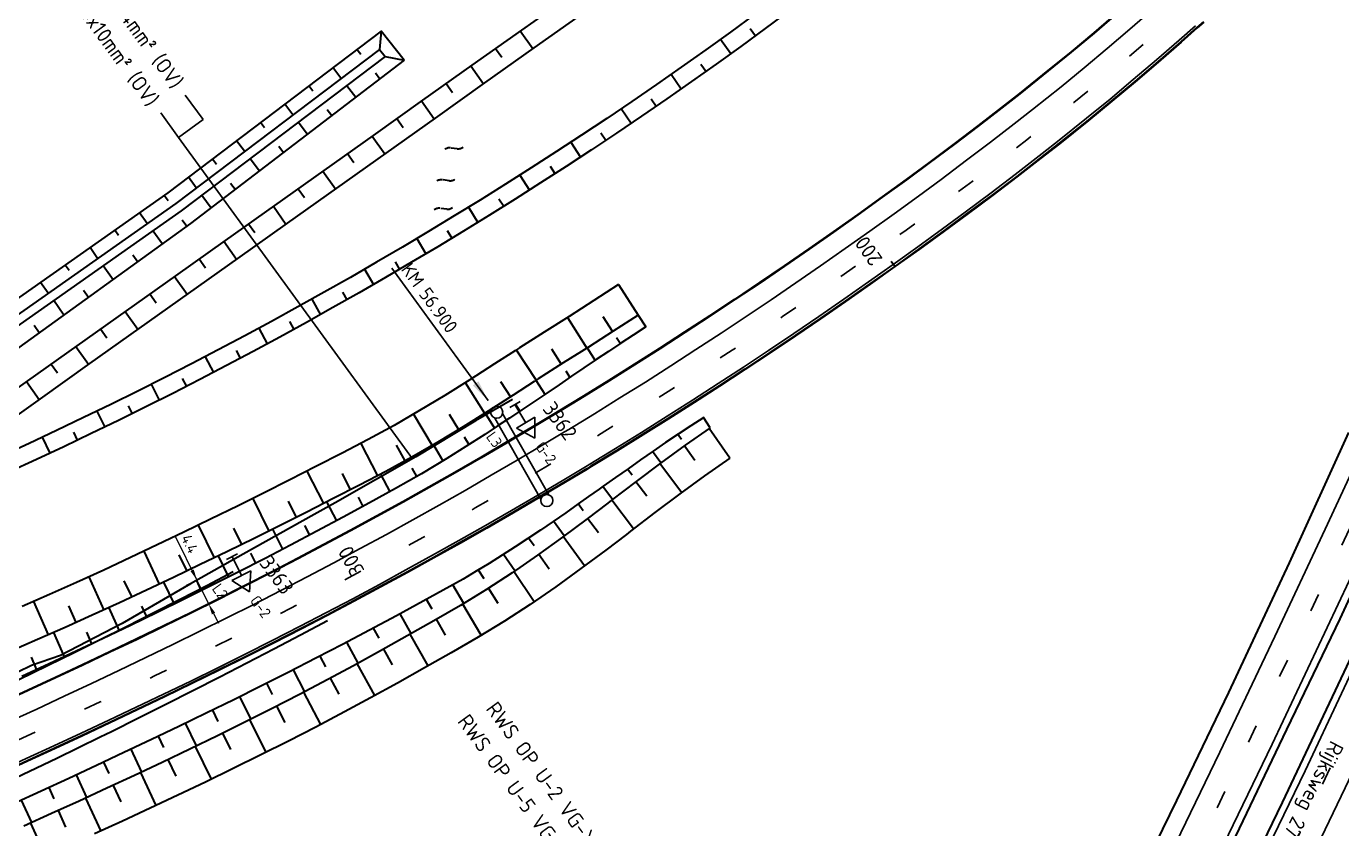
# Model space of a CAD drawing. Header units: metres. Extents: x 134219 to 139080, y 438661 to 444352.
# Drawn here: x 135449.6 to 135666.8, y 443501 to 443633.5 of the extents above; entities that cross this region are included whole.
import ezdxf
from ezdxf.enums import TextEntityAlignment as Align

# ---------------------------------------------------------------- set-up
doc = ezdxf.new("R2010")
doc.units = ezdxf.units.M
doc.linetypes.add('13strp', pattern=[4, 1, -3])
doc.linetypes.add('39strp', pattern=[12, 3, -9])
doc.layers.get('DEFPOINTS').update_dxf_attribs({"color": 193})
for name, color, linetype, lineweight in [('N-WE-AM-AANPIJLING-G', 7, 'Continuous', 18), ('N-WE-KL-ET_LS_OV_ARMATUUR-S', 7, 'Continuous', 25), ('N-WE-KL-ET_LS_OV_ARMATUUR-T18', 1, 'Continuous', 25), ('N-WE-KL-ET_LS_OV_KABEL-G', 10, 'KL-LS-OV-N', 35), ('N-WE-KL-ET_LS_OV_KABEL-M', 7, 'Continuous', 18), ('N-WE-KL-ET_LS_OV_KABEL-T25', 7, 'Continuous', 25), ('N-WE-VW-BEWEGWIJZERING_DRAAGCONSTRUCTIE_PORTAAL-S', 7, 'Continuous', 25), ('N-WE-VW-BEWEGWIJZERING_DRAAGCONSTRUCTIE_PORTAAL_POER-S', 7, 'Continuous', 25), ('Utd-geleiderail-nw', 8, 'glm a2ee v014$0$f2m40080', 35), ('Utd-ondergr-bs', 8, 'Continuous', 35), ('Utd-ondergr-nw', 8, '13strp', 35)]:
    doc.layers.add(name, color=color, linetype=linetype, lineweight=lineweight)
for name, color, linetype in [('N-WE-KL-ET_LS_OV_ARMATUUR-T25', 2, 'Continuous'), ('Utd-weg-bs', 8, 'Continuous'), ('Utd-weg-nw', 8, 'Continuous')]:
    doc.layers.add(name, color=color, linetype=linetype)
doc.styles.add('alm a2ee v011$0$Iso-rtw', font='NLCS-ISO.ttf')
doc.styles.add('dtm a2ee v011$0$rtw_iso', font='NLCS-ISO.ttf')
doc.styles.add('ISO18', font='NLCS-ISO.ttf')
doc.styles.add('ISO25', font='NLCS-ISO.ttf')
doc.styles.add('NLCS_18', font='NLCS-ISO.ttf', dxfattribs={"height": 1.8})
doc.styles.add('NLCS_25', font='NLCS-ISO.ttf', dxfattribs={"height": 2.5})
doc.linetypes.add('glm a2ee v014$0$f2m40080', pattern='A,2,-1,[160,RTW.shx,S=0.5,R=0,X=0,Y=0],-1', length=4)
doc.linetypes.add('KL-LS-OV-N', pattern='A,4,-1,[103,NLCS.SHX,S=0.75,R=0,X=0,Y=0],-1,4,-1.5,["0V",Standard,S=1,R=0,X=0,Y=-0.5],-3', length=14.5)
doc.dimstyles.new('NLCS_t18_pijl_Dimension_l3_h1', dxfattribs={"dimtxt": 1.8, "dimasz": 1.8, "dimexe": 2, "dimexo": 2, "dimgap": 0.7, "dimtad": 1, "dimdec": 1, "dimzin": 0, "dimdsep": 46, "dimtxsty": 'NLCS_18', "dimcen": 2.5, "dimdle": 2, "dimclrd": 256, "dimclre": 256, "dimclrt": 256, "dimadec": 1, "dimazin": 0, "dimtfac": 1, "dimtdec": 1, "dimtofl": 0, "dimtmove": 1, "dimatfit": 0, "dimfxl": 0, "dimtolj": 1, "dimtzin": 0, "dimlwd": 18, "dimlwe": 18, "dimarcsym": 0})
doc.dimstyles.new('UTD', dxfattribs={"dimtxt": 1.8, "dimasz": 1.8, "dimexe": 0, "dimexo": 0, "dimgap": 0.5, "dimtad": 1, "dimdec": 1, "dimzin": 1, "dimdsep": 46, "dimtxsty": 'ISO18', "dimcen": 2.5, "dimclrd": 256, "dimclre": 256, "dimclrt": 1, "dimadec": 0, "dimazin": 0, "dimtfac": 1, "dimtdec": 1, "dimtmove": 0, "dimatfit": 3, "dimfxl": 0, "dimlwd": -1, "dimlwe": -1, "dimarcsym": 0})

# ---------------------------------------------------------------- blocks, each defined once
blk = doc.blocks.new('SKL-ET_OV_ARMATUUR_HD_NATRIUM_1x250W-SO (3)')
for p, q in [((6.49, 0), (3.49, 1.76)), ((3.49, -1.76), (6.49, 0))]:
    blk.add_line(p, q)
for points in [[(0, 1), (0, -1)], [(3.49, 0), (0, 0)], [(3.49, 1.76), (3.49, -1.76)]]:
    blk.add_lwpolyline(points)
at = {"layer": 'N-WE-KL-ET_LS_OV_ARMATUUR-T18', "style": 'ISO18', "flags": 1}
for tag, p in [('TYPE_ARMATUUR', (3.07, -6.82)), ('VERMOGEN_LAMP', (3.07, -10.61)), ('SPIEGELSTAND', (3.07, -14.39)), ('HOOGTE_LICHTMAST', (3.07, -18.17)), ('UITLEGGERHOEK', (3.07, -21.96)), ('TYPE_LICHTMAST', (3.07, -25.74)), ('BOTSVRIENDELIJK', (3.07, -29.53)), ('POSITIE_LICHTMAST', (3.07, -33.31)), ('KABELAANSLUITNG', (3.07, -37.1)), ('VOEDINGSPUNT', (3.07, -44.67))]:
    blk.add_attdef(tag, p, '', height=1.8, dxfattribs=at)
at = {"layer": 'N-WE-KL-ET_LS_OV_ARMATUUR-T18', "style": 'ISO18'}
for tag, p in [('FASE-AANSLUITING_1', (3.07, -40.88)), ('GROEPSNUMMER', (3.07, -48.45))]:
    blk.add_attdef(tag, p, '', height=1.8, dxfattribs=at)
at = {"layer": 'N-WE-KL-ET_LS_OV_ARMATUUR-T25', "style": 'ISO25'}
for tag, p in [('MASTNUMMER', (3.07, 7.39)), ('TYPE_SYMBOOL', (3.07, 3.61))]:
    blk.add_attdef(tag, p, '', height=2.5, dxfattribs=at)
blk = doc.blocks.new('SVW-BEWEGWIJZERING_DRAAGCONSTRUCTIE_PORTAAL_SIGNALERING (A27 56.90 VWu)')
for points in [[(-0.33, -0.95), (7.3, -14.37)], [(0.98, -0.2), (8.6, -13.63)]]:
    blk.add_lwpolyline(points)
blk = doc.blocks.new('SVW-BEWEGWIJZERING_DRAAGCONSTRUCTIE_PORTAAL_POER-SO')
blk.add_circle((0, 0), 1)
at = {"layer": 'N-WE-KL-ET_LS_OV_ARMATUUR-T18', "style": 'ISO18', "flags": 1}
for tag, p in [('OMSCHRIJVING_LEGENDA', (0, 28.56)), ('CONSTRUCTIENUMMER', (0, 24.77)), ('LOCATIE', (0, 20.99)), ('TYPE_POER', (0, 17.21)), ('POSITIE_POER', (0, 13.42)), ('OVERIGE_OPMERKING(EN)_1', (0, 9.64)), ('OVERIGE_OPMERKING(EN)_2', (0, 5.85))]:
    blk.add_attdef(tag, p, '', height=1.8, dxfattribs=at)
blk = doc.blocks.new('SVW-BEWEGWIJZERING_DRAAGCONSTRUCTIE_PORTAAL-SO')
blk.add_circle((0, 0), 1)
at = {"layer": 'N-WE-KL-ET_LS_OV_ARMATUUR-T18', "style": 'ISO18', "flags": 1}
for tag, p in [('OMSCHRIJVING_LEGENDA', (9, -7.43)), ('CONSTRUCTIENUMMER', (9, -11.22)), ('LOCATIE', (9, -15)), ('LENGTE_PORTAAL', (9, -18.78)), ('TYPE_PORTAAL', (9, -22.57)), ('BPS-CODERING', (9, -26.35)), ('OVERIGE_OPMERKING(EN)_1', (9, -30.14)), ('OVERIGE_OPMERKING(EN)_2', (9, -33.92))]:
    blk.add_attdef(tag, p, '', height=1.8, dxfattribs=at)
blk = doc.blocks.new('*D477')
at = {"layer": 'DEFPOINTS', "color": 0, "transparency": 16777216}
for p in [(135477.8, 443542.05), (135477.8, 443542.05), (135479.73, 443538.15)]:
    blk.add_point(p, dxfattribs=at)
at = {"layer": 'N-WE-KL-ET_LS_OV_KABEL-M', "linetype": 'Continuous', "lineweight": 18, "transparency": 16777216}
for p, q in [((135474.19, 443549.32), (135477.8, 443542.05)), ((135477, 443543.66), (135476.2, 443545.27)), ((135479.73, 443538.15), (135477.8, 443542.05)), ((135480.53, 443536.54), (135481.33, 443534.93))]:
    blk.add_line(p, q, dxfattribs=at)
at = {"layer": 'N-WE-KL-ET_LS_OV_KABEL-M', "lineweight": 18, "transparency": 16777216}
for p, q in [((135477.8, 443542.05), (135476.01, 443541.16)), ((135479.73, 443538.15), (135477.94, 443537.26))]:
    blk.add_line(p, q, dxfattribs=at)
at = {"layer": 'N-WE-KL-ET_LS_OV_KABEL-M', "transparency": 16777216}
for points in [[(135477.27, 443543.8), (135476.73, 443543.53), (135477.8, 443542.05)], [(135480.8, 443536.67), (135480.26, 443536.4), (135479.73, 443538.15)]]:
    blk.add_solid(points, dxfattribs=at)
at = {"layer": 'N-WE-KL-ET_LS_OV_KABEL-M', "transparency": 16777216, "insert": (135476.61, 443548.04), "char_height": 1.8, "attachment_point": 5, "rotation": 296.3936, "style": 'NLCS_18'}
blk.add_mtext('\\A1;4.4', dxfattribs=at)
blk = doc.blocks.new('SAL-AM_KILOMETRERING-SO')
blk.add_lwpolyline([(-37, 0), (-28, 0), (-10, 0)])
at = {"style": 'ISO25'}
blk.add_text('KM', height=2.25, dxfattribs=at).set_placement((-36, 1))
blk.add_attdef('KM', (-31, 1), '', height=2.25, dxfattribs=at)
blk = doc.blocks.new('Dwm A2 aanvulling$0$A$C32883349')
at = {"layer": 'Utd-ondergr-nw'}
blk.add_line((-1.82, 0.37), (-2.44, 1.31), dxfattribs=at)
for centre, start, end in [((-3.53, 0.59), 33.3445, 123.3445), ((-0.72, 1.1), 213.3445, 303.3445)]:
    blk.add_arc(centre, 1.31, start, end, dxfattribs=at)

msp = doc.modelspace()

# ---------------------------------------------------------------- linework, layer by layer
at = {"layer": 'N-WE-KL-ET_LS_OV_KABEL-G', "elevation": 7.18, "flags": 128}
msp.add_lwpolyline([(135529.9, 443571.87), (135523.79, 443568.37), (135513.95, 443562.4), (135500.62, 443554.83), (135497.13, 443552.89), (135485.44, 443546.35), (135476.71, 443541.44), (135465.44, 443534.88), (135455.27, 443529.64), (135450.45, 443527.98), (135439.15, 443522.46), (135433.34, 443519.58), (135415.87, 443511.31), (135400.8, 443504.55), (135389.18, 443499.08), (135377.1, 443493.4), (135361.32, 443485.24), (135349.16, 443477.67), (135342.13, 443472.76), (135333.62, 443466.6), (135324.79, 443459.26), (135322.37, 443457.35), (135310.06, 443446.13), (135304.58, 443440.29), (135302.49, 443438.14), (135300.61, 443436.91), (135300.63, 443436.92), (135300.61, 443436.75), (135297.97, 443433.34), (135287.54, 443419.26), (135283.53, 443413.49), (135275.25, 443401.16), (135268.55, 443390.03), (135261.77, 443377.03), (135253.95, 443359.54), (135249.28, 443346.73), (135245.33, 443333.99), (135239.58, 443308.5), (135238.41, 443302.21), (135237.08, 443299.82), (135235.32, 443288.35), (135234.74, 443284.03), (135234.36, 443271.55), (135234.55, 443258.58), (135234.55, 443258.61), (135234.17, 443256.93), (135234.54, 443246.91), (135234.53, 443246.87)], dxfattribs=at)
at = {"layer": 'N-WE-KL-ET_LS_OV_KABEL-T25'}
for p, q in [((135478.81, 443618.07), (135475.86, 443622.11)), ((135474.76, 443615.12), (135471.82, 443619.16)), ((135478.81, 443618.07), (135474.76, 443615.12)), ((135474.76, 443615.12), (135513.39, 443562.08))]:
    msp.add_line(p, q, dxfattribs=at)
at = {"layer": 'Utd-geleiderail-nw', "linetype": 'Continuous', "flags": 128}
for points in [[(135483.78, 443543.41), (135479.4, 443541.13), (135475, 443538.86), (135470.58, 443536.61), (135466.16, 443534.37), (135461.73, 443532.15), (135457.28, 443529.95), (135455.47, 443529.06), (135448.37, 443525.6)], [(135499.33, 443535.35), (135494.91, 443533), (135490.47, 443530.66), (135486.03, 443528.35), (135481.57, 443526.05), (135477.11, 443523.77), (135472.63, 443521.51), (135468.15, 443519.26), (135463.66, 443517.04), (135461.8, 443516.12), (135454.65, 443512.64), (135450.13, 443510.47), (135445.61, 443508.31)]]:
    msp.add_lwpolyline(points, dxfattribs=at)
at = {"layer": 'Utd-ondergr-bs', "flags": 128}
for points in [[(135735.32, 443690.85), (135727.6, 443672), (135718.67, 443651.26), (135709.46, 443629.59), (135701.37, 443611.44), (135693.52, 443594.26), (135683.1, 443571.41), (135674.07, 443552.09), (135666.5, 443535.69), (135657.7, 443517.41), (135646.87, 443494.76), (135639.45, 443479.5), (135628.31, 443456.98), (135619.06, 443438.47), (135609.93, 443420.56), (135600.81, 443402.55), (135589.34, 443380.45), (135579.63, 443362.07), (135570.73, 443345.41), (135561.18, 443327.72), (135552.45, 443311.91), (135541.89, 443292.75), (135531.5, 443274.47), (135526.6, 443265.52)], [(135739.29, 443688.61), (135731.91, 443671.05), (135720.9, 443645.39), (135710.52, 443621.41), (135703.33, 443605.24), (135695.86, 443588.47), (135685.52, 443566.08), (135675.52, 443544.61), (135667.16, 443526.88), (135656.99, 443505.36), (135646.41, 443483.52), (135635.36, 443461.12), (135623.61, 443437.5), (135611.52, 443413.84), (135599.98, 443391.76), (135589.47, 443371.33), (135578.23, 443349.99), (135568.18, 443331.4), (135558.31, 443313.07), (135549.75, 443297.66), (135540.56, 443281.03), (135534.36, 443269.87)], [(135667.9, 443566.42), (135658.15, 443544.89), (135648.1, 443523.52), (135639.54, 443505.67), (135628.09, 443482.23), (135616.84, 443459.26), (135603.05, 443431.93), (135591.03, 443408.33), (135579.65, 443386.4), (135563.54, 443355.85), (135552.53, 443335.44), (135540.01, 443312.84), (135530.29, 443295.18), (135517.41, 443272.15), (135507.59, 443254.88)]]:
    msp.add_lwpolyline(points, dxfattribs=at)
at = {"layer": 'Utd-ondergr-bs'}
for points in [[(135735.32, 443690.85, 0), (135727.6, 443672, 0), (135718.67, 443651.26, 0), (135709.46, 443629.59, 0), (135701.37, 443611.44, 0), (135693.52, 443594.26, 0), (135683.1, 443571.41, 0), (135674.07, 443552.09, 0), (135666.5, 443535.69, 0), (135657.7, 443517.41, 0), (135646.87, 443494.76, 0), (135639.45, 443479.5, 0), (135628.31, 443456.98, 0), (135619.06, 443438.47, 0), (135609.93, 443420.56, 0), (135600.81, 443402.55, 0), (135589.34, 443380.45, 0), (135579.63, 443362.07, 0), (135570.73, 443345.41, 0), (135561.18, 443327.72, 0), (135552.45, 443311.91, 0), (135541.89, 443292.75, 0), (135531.5, 443274.47, 0), (135526.6, 443265.52, 0)], [(135739.29, 443688.61, 0), (135731.91, 443671.05, 0), (135720.9, 443645.39, 0), (135710.52, 443621.41, 0), (135703.33, 443605.24, 0), (135695.86, 443588.47, 0), (135685.52, 443566.08, 0), (135675.52, 443544.61, 0), (135667.16, 443526.88, 0), (135656.99, 443505.36, 0), (135646.41, 443483.52, 0), (135635.36, 443461.12, 0), (135623.61, 443437.5, 0), (135611.52, 443413.84, 0), (135599.98, 443391.76, 0), (135589.47, 443371.33, 0), (135578.23, 443349.99, 0), (135568.18, 443331.4, 0), (135558.31, 443313.07, 0), (135549.75, 443297.66, 0), (135540.56, 443281.03, 0), (135534.36, 443269.87, 0)], [(135667.9, 443566.42, 0), (135658.15, 443544.89, 0), (135648.1, 443523.52, 0), (135639.54, 443505.67, 0), (135628.09, 443482.23, 0), (135616.84, 443459.26, 0), (135603.05, 443431.93, 0), (135591.03, 443408.33, 0), (135579.65, 443386.4, 0), (135563.54, 443355.85, 0), (135552.53, 443335.44, 0), (135540.01, 443312.84, 0), (135530.29, 443295.18, 0), (135517.41, 443272.15, 0), (135507.59, 443254.88, 0)]]:
    msp.add_polyline3d(points, dxfattribs=at)
at = {"layer": 'Utd-ondergr-nw', "color": 7, "linetype": 'Continuous'}
msp.add_line((135593, 443593.84), (135592.42, 443594.66), dxfattribs=at)
at = {"layer": 'Utd-ondergr-nw', "linetype": 'Continuous', "flags": 128}
for points in [[(135400.58, 443540.73), (135408.88, 443546.31), (135417.14, 443551.94), (135425.37, 443557.62), (135433.56, 443563.36), (135437.3, 443566.01), (135441.72, 443569.15), (135449.87, 443574.93), (135458.03, 443580.72), (135466.18, 443586.51), (135474.33, 443592.3), (135482.49, 443598.09), (135490.64, 443603.88), (135498.8, 443609.66), (135506.95, 443615.45), (135515.11, 443621.24), (135523.26, 443627.03), (135531.42, 443632.82), (135539.57, 443638.61)], [(135427.22, 443554.52), (135427.43, 443554.67), (135435.64, 443560.42), (135439.38, 443563.07), (135443.8, 443566.21), (135451.96, 443572), (135460.11, 443577.79), (135468.26, 443583.58), (135476.42, 443589.36), (135484.57, 443595.15), (135492.73, 443600.94), (135500.88, 443606.73), (135509.04, 443612.52), (135517.19, 443618.31), (135525.34, 443624.1), (135533.5, 443629.88), (135541.65, 443635.67)], [(135629.59, 443635.56), (135625.87, 443632.39), (135622.11, 443629.24), (135618.31, 443626.14), (135613.63, 443622.39), (135610.64, 443620.04), (135606.75, 443617.04), (135602.83, 443614.07), (135598.62, 443610.93), (135594.9, 443608.19), (135590.91, 443605.29), (135586.89, 443602.41), (135582.86, 443599.55), (135578.82, 443596.73), (135574.75, 443593.92), (135570.67, 443591.15), (135566.57, 443588.39), (135562.46, 443585.67), (135558.32, 443582.97), (135554.17, 443580.29), (135550, 443577.65), (135545.82, 443575.02), (135541.62, 443572.43), (135537.41, 443569.86), (135536.73, 443569.45), (135533.17, 443567.31), (135528.93, 443564.8), (135524.66, 443562.31), (135520.38, 443559.84), (135516.09, 443557.4), (135511.78, 443554.99), (135507.46, 443552.61), (135503.12, 443550.26), (135498.76, 443547.93), (135494.4, 443545.63), (135490.2, 443543.45), (135485.62, 443541.1), (135481.2, 443538.88), (135476.77, 443536.68), (135472.33, 443534.5), (135467.87, 443532.34), (135463.4, 443530.2), (135458.92, 443528.08), (135454.42, 443525.98), (135449.92, 443523.89), (135445.41, 443521.81)], [(135629.64, 443635.51), (135625.91, 443632.33), (135622.15, 443629.19), (135618.36, 443626.08), (135613.67, 443622.33), (135610.68, 443619.99), (135606.79, 443616.99), (135602.87, 443614.01), (135598.66, 443610.87), (135594.94, 443608.13), (135590.95, 443605.23), (135586.93, 443602.35), (135582.91, 443599.5), (135578.86, 443596.67), (135574.79, 443593.87), (135570.71, 443591.09), (135566.61, 443588.34), (135562.49, 443585.61), (135558.36, 443582.91), (135554.21, 443580.23), (135550.04, 443577.59), (135545.86, 443574.96), (135541.66, 443572.37), (135537.44, 443569.8), (135536.76, 443569.39), (135533.21, 443567.25), (135528.96, 443564.74), (135524.7, 443562.24), (135520.42, 443559.78), (135516.12, 443557.34), (135511.82, 443554.93), (135507.49, 443552.55), (135503.15, 443550.19), (135498.8, 443547.87), (135494.43, 443545.56), (135490.23, 443543.38), (135485.65, 443541.04), (135481.23, 443538.82), (135476.8, 443536.62), (135472.36, 443534.44), (135467.9, 443532.28), (135463.43, 443530.14), (135458.95, 443528.02), (135454.45, 443525.91), (135449.95, 443523.82), (135445.44, 443521.75)], [(135569.9, 443635.43), (135565.87, 443632.5), (135561.83, 443629.59), (135557.77, 443626.71), (135553.68, 443623.87), (135549.58, 443621.05), (135545.45, 443618.26), (135541.31, 443615.5), (135537.14, 443612.77), (135532.96, 443610.07), (135528.76, 443607.4), (135524.53, 443604.76), (135520.29, 443602.15), (135516.03, 443599.57), (135511.76, 443597.03), (135507.46, 443594.51), (135503.15, 443592.02), (135498.82, 443589.56), (135494.47, 443587.14), (135490.1, 443584.74), (135485.72, 443582.38), (135481.32, 443580.05), (135476.9, 443577.75), (135472.47, 443575.48), (135468.02, 443573.24), (135463.56, 443571.04), (135459.08, 443568.87), (135454.58, 443566.73), (135450.07, 443564.62), (135445.55, 443562.54)], [(135575.65, 443636.05), (135571.63, 443633.07), (135567.59, 443630.13), (135563.53, 443627.21), (135559.45, 443624.32), (135555.35, 443621.46), (135551.22, 443618.63), (135547.08, 443615.83), (135542.92, 443613.06), (135538.74, 443610.32), (135534.54, 443607.61), (135530.32, 443604.93), (135526.08, 443602.28), (135521.82, 443599.66), (135517.54, 443597.07), (135513.24, 443594.51), (135508.93, 443591.98), (135504.6, 443589.48), (135500.25, 443587.02), (135495.88, 443584.58), (135491.5, 443582.17), (135487.1, 443579.8), (135482.68, 443577.46), (135478.25, 443575.15), (135473.8, 443572.87), (135469.33, 443570.63), (135464.85, 443568.41), (135460.35, 443566.23), (135455.83, 443564.08), (135451.3, 443561.96), (135446.76, 443559.88)], [(135643.98, 443634.2), (135642.91, 443633.25), (135640.24, 443630.88), (135636.46, 443627.59), (135632.65, 443624.35), (135628.81, 443621.14), (135624.94, 443617.97), (135620.15, 443614.14), (135617.1, 443611.74), (135613.14, 443608.69), (135609.15, 443605.66), (135604.88, 443602.48), (135601.11, 443599.7), (135597.07, 443596.76), (135593, 443593.84), (135588.92, 443590.95), (135584.82, 443588.08), (135580.7, 443585.24), (135576.56, 443582.43), (135572.41, 443579.64), (135568.24, 443576.88), (135564.05, 443574.14), (135559.84, 443571.43), (135555.62, 443568.75), (135551.38, 443566.09), (135547.13, 443563.46), (135542.85, 443560.86), (135542.17, 443560.44), (135538.57, 443558.28), (135534.26, 443555.73), (135529.94, 443553.21), (135525.61, 443550.71), (135521.25, 443548.24), (135516.89, 443545.8), (135512.51, 443543.38), (135508.11, 443541), (135503.7, 443538.64), (135499.27, 443536.3), (135495.02, 443534.1), (135490.38, 443531.72), (135485.91, 443529.47), (135481.43, 443527.25), (135476.94, 443525.04), (135472.43, 443522.86), (135467.92, 443520.7), (135463.4, 443518.57), (135458.87, 443516.44), (135454.33, 443514.34), (135449.79, 443512.25), (135445.24, 443510.17)], [(135644.02, 443634.15), (135642.96, 443633.19), (135640.28, 443630.83), (135636.51, 443627.54), (135632.7, 443624.29), (135628.86, 443621.08), (135624.98, 443617.91), (135620.2, 443614.08), (135617.14, 443611.69), (135613.18, 443608.63), (135609.19, 443605.61), (135604.92, 443602.42), (135601.15, 443599.64), (135597.11, 443596.7), (135593.04, 443593.79), (135588.96, 443590.89), (135584.86, 443588.03), (135580.74, 443585.19), (135576.6, 443582.37), (135572.45, 443579.58), (135568.27, 443576.82), (135564.09, 443574.08), (135559.88, 443571.37), (135555.66, 443568.69), (135551.42, 443566.03), (135547.16, 443563.4), (135542.89, 443560.8), (135542.2, 443560.38), (135538.6, 443558.22), (135534.3, 443555.67), (135529.98, 443553.14), (135525.64, 443550.65), (135521.29, 443548.18), (135516.92, 443545.74), (135512.54, 443543.32), (135508.14, 443540.93), (135503.73, 443538.57), (135499.3, 443536.24), (135495.05, 443534.03), (135490.41, 443531.66), (135485.94, 443529.41), (135481.46, 443527.18), (135476.97, 443524.98), (135472.46, 443522.8), (135467.95, 443520.64), (135463.43, 443518.5), (135458.9, 443516.38), (135454.36, 443514.27), (135449.82, 443512.18), (135445.27, 443510.11)], [(135508.19, 443632.66), (135473.01, 443605.97), (135442.52, 443584.56), (135409.34, 443561.57), (135373.59, 443538.25), (135337.97, 443515.02), (135304.52, 443492.71), (135275.17, 443473.43)], [(135533.26, 443629.72), (135531.18, 443632.65)], [(135564.23, 443631.32), (135565.94, 443628.94)], [(135569.14, 443633.07), (135570.01, 443631.89)], [(135507.91, 443629.62), (135474.29, 443604.22), (135443.77, 443582.77), (135410.55, 443559.76), (135374.78, 443536.43), (135339.16, 443513.21), (135305.72, 443490.9), (135278.12, 443472.74)], [(135504.88, 443628.79), (135504.21, 443629.64)], [(135528.15, 443628.29), (135527.1, 443629.76)], [(135512, 443627.84), (135476.71, 443600.89), (135446.39, 443579.02), (135413.35, 443555.61), (135377.5, 443532.26), (135341.81, 443509.2), (135308.39, 443486.86), (135278.76, 443467.88)], [(135508.87, 443628.46), (135475.17, 443603), (135444.62, 443581.54), (135411.39, 443558.52), (135375.6, 443535.18), (135339.99, 443511.96), (135306.55, 443489.65), (135278.94, 443471.49)], [(135525.11, 443623.93), (135523.03, 443626.86)], [(135561.01, 443627.22), (135561.86, 443626.02)], [(135501.57, 443624.91), (135500.23, 443626.63)], [(135507.25, 443625.78), (135508.01, 443624.8)], [(135556.08, 443625.53), (135557.75, 443623.14)], [(135496.92, 443622.75), (135496.26, 443623.61)], [(135502.5, 443623.73), (135504.03, 443621.75)], [(135519.99, 443622.5), (135518.95, 443623.97)], [(135493.6, 443618.87), (135492.28, 443620.6)], [(135516.96, 443618.14), (135514.87, 443621.08)], [(135552.79, 443621.48), (135553.62, 443620.28)], [(135499.28, 443619.71), (135500.05, 443618.71)], [(135511.84, 443616.71), (135510.79, 443618.18)], [(135547.83, 443619.87), (135549.47, 443617.45)], [(135488.96, 443616.71), (135488.31, 443617.58)], [(135494.53, 443617.69), (135496.07, 443615.67)], [(135544.49, 443615.87), (135545.31, 443614.65)], [(135485.64, 443612.82), (135484.34, 443614.56)], [(135491.32, 443613.65), (135492.09, 443612.63)], [(135508.8, 443612.35), (135506.72, 443615.29)], [(135539.51, 443614.32), (135541.12, 443611.88)], [(135481.01, 443610.67), (135480.36, 443611.55)], [(135486.57, 443611.65), (135488.11, 443609.59)], [(135503.68, 443610.93), (135502.64, 443612.39)], [(135500.65, 443606.56), (135498.56, 443609.5)], [(135536.12, 443610.37), (135536.91, 443609.14)], [(135477.67, 443606.78), (135476.38, 443608.53)], [(135483.35, 443607.59), (135484.12, 443606.55)], [(135531.11, 443608.9), (135532.68, 443606.43)], [(135473.03, 443604.66), (135472.39, 443605.54)], [(135478.6, 443605.6), (135480.14, 443603.5)], [(135495.53, 443605.14), (135494.49, 443606.6)], [(135527.66, 443604.99), (135528.44, 443603.75)], [(135492.49, 443600.77), (135490.41, 443603.71)], [(135522.64, 443603.59), (135524.17, 443601.1)], [(135469.58, 443600.9), (135468.31, 443602.67)], [(135475.37, 443601.54), (135476.15, 443600.48)], [(135487.37, 443599.35), (135486.33, 443600.82)], [(135464.86, 443598.92), (135464.23, 443599.8)], [(135470.51, 443599.73), (135472.08, 443597.54)], [(135519.13, 443599.74), (135519.89, 443598.49)], [(135461.4, 443595.16), (135460.14, 443596.93)], [(135484.34, 443594.99), (135482.26, 443597.92)], [(135514.08, 443598.41), (135515.58, 443595.9)], [(135467.22, 443595.73), (135468.01, 443594.61)], [(135479.22, 443593.56), (135478.18, 443595.03)], [(135510.52, 443594.61), (135511.26, 443593.34)], [(135456.68, 443593.17), (135456.06, 443594.06)], [(135462.33, 443593.98), (135463.95, 443591.68)], [(135476.18, 443589.2), (135474.1, 443592.13)], [(135505.46, 443593.35), (135506.92, 443590.82)], [(135547.41, 443590.86), (135543.34, 443588.21), (135539.25, 443585.58), (135535.13, 443583), (135531.03, 443580.39), (135530.37, 443579.97), (135526.94, 443577.75), (135522.84, 443575.13), (135518.72, 443572.55), (135514.56, 443570.03), (135510.36, 443567.58), (135506.09, 443565.25), (135501.77, 443563.01), (135497.44, 443560.79), (135493.11, 443558.58), (135488.77, 443556.39), (135484.6, 443554.32), (135480.04, 443552.09), (135475.65, 443549.98), (135471.25, 443547.87), (135466.84, 443545.78), (135462.4, 443543.7), (135457.93, 443541.69), (135453.45, 443539.69), (135448.96, 443537.71)], [(135453.21, 443589.41), (135451.97, 443591.19)], [(135459.06, 443589.93), (135459.89, 443588.75)], [(135547.37, 443590.83), (135550.64, 443585.8)], [(135454.15, 443588.23), (135455.83, 443585.82)], [(135471.07, 443587.77), (135470.02, 443589.24)], [(135496.76, 443588.42), (135498.19, 443585.86)], [(135501.84, 443589.6), (135502.56, 443588.33)], [(135550.64, 443585.8), (135546.54, 443583.13), (135542.42, 443580.49), (135538.27, 443577.89), (135534.13, 443575.26), (135533.47, 443574.83), (135530.02, 443572.6), (135525.89, 443569.96), (135521.73, 443567.36), (135517.54, 443564.82), (135513.3, 443562.36), (135509, 443560), (135504.65, 443557.75), (135500.29, 443555.51), (135495.92, 443553.28), (135491.55, 443551.08), (135487.34, 443548.99), (135482.75, 443546.74), (135478.34, 443544.61), (135473.9, 443542.49), (135469.46, 443540.38), (135465.01, 443538.3), (135460.51, 443536.27), (135456.01, 443534.26), (135451.49, 443532.27), (135446.96, 443530.29)], [(135468.03, 443583.41), (135465.95, 443586.34)], [(135538.97, 443585.41), (135542.17, 443580.34)], [(135544.81, 443585.58), (135546.43, 443583.06)], [(135550.63, 443585.79), (135551.91, 443583.83)], [(135551.91, 443583.83), (135549.84, 443582.5), (135547.79, 443581.16), (135545.74, 443579.8), (135543.7, 443578.44), (135541.66, 443577.07), (135539.62, 443575.69), (135537.58, 443574.31), (135535.54, 443572.93), (135534.89, 443572.49), (135531.46, 443570.18), (135529.41, 443568.81), (135527.36, 443567.46), (135525.3, 443566.11), (135523.23, 443564.77), (135521.15, 443563.45), (135519.06, 443562.15), (135516.96, 443560.87), (135514.85, 443559.61), (135512.72, 443558.37), (135510.58, 443557.16), (135506.27, 443554.79), (135501.94, 443552.44), (135497.6, 443550.12), (135493.25, 443547.82), (135489.06, 443545.65), (135484.49, 443543.31), (135480.09, 443541.1), (135475.67, 443538.9), (135471.24, 443536.73), (135466.8, 443534.58), (135462.33, 443532.44), (135457.86, 443530.33), (135453.38, 443528.23), (135448.88, 443526.14)], [(135450.91, 443584.13), (135451.77, 443582.9)], [(135462.91, 443581.98), (135461.87, 443583.45)], [(135487.99, 443583.61), (135489.38, 443581.03)], [(135493.09, 443584.71), (135493.79, 443583.43)], [(135547.07, 443582.08), (135547.71, 443581.1)], [(135459.88, 443577.62), (135457.79, 443580.56)], [(135479.16, 443578.92), (135480.51, 443576.33)], [(135484.27, 443579.96), (135484.95, 443578.67)], [(135530.52, 443580.06), (135533.78, 443575.03)], [(135536.33, 443580.22), (135537.94, 443577.68)], [(135542.23, 443580.37), (135543.52, 443578.32)], [(135454.76, 443576.19), (135453.71, 443577.66)], [(135451.72, 443571.83), (135449.64, 443574.77)], [(135475.38, 443575.33), (135476.05, 443574.03)], [(135522.1, 443574.67), (135525.29, 443569.59)], [(135527.94, 443574.83), (135529.56, 443572.31)], [(135533.77, 443575.03), (135535.26, 443572.74)], [(135538.68, 443576.62), (135539.37, 443575.52)], [(135470.26, 443574.37), (135471.57, 443571.76)], [(135466.43, 443570.83), (135467.08, 443569.52)], [(135530.34, 443571.13), (135531.1, 443569.94)], [(135561.46, 443568.91), (135559.35, 443567.54), (135557.26, 443566.15), (135555.18, 443564.75), (135553.1, 443563.32), (135551.04, 443561.89), (135548.98, 443560.44), (135546.92, 443558.99), (135544.86, 443557.54), (135544.2, 443557.07), (135542.47, 443555.85), (135540.74, 443554.63), (135538.68, 443553.18), (135536.6, 443551.75), (135534.52, 443550.32), (135532.43, 443548.91), (135530.32, 443547.53), (135528.21, 443546.16), (135526.07, 443544.82), (135523.92, 443543.51), (135521.75, 443542.23), (135519.56, 443540.99), (135515.15, 443538.56), (135510.72, 443536.15), (135506.28, 443533.78), (135501.82, 443531.43), (135497.54, 443529.21), (135492.86, 443526.82), (135488.37, 443524.55), (135483.86, 443522.31), (135479.34, 443520.1), (135474.82, 443517.91), (135470.28, 443515.74), (135465.74, 443513.59), (135461.19, 443511.46), (135456.64, 443509.34), (135452.08, 443507.25), (135447.52, 443505.16)], [(135461.29, 443569.94), (135462.57, 443567.31)], [(135513.57, 443569.45), (135516.61, 443564.29)], [(135519.42, 443569.47), (135520.98, 443566.91)], [(135525.36, 443569.63), (135526.91, 443567.16)], [(135562.55, 443567.21), (135561.43, 443568.89)], [(135562.55, 443567.21), (135558.39, 443564.35), (135554.33, 443561.36), (135550.29, 443558.31), (135546.25, 443555.24), (135545.61, 443554.75), (135542.21, 443552.17), (135538.14, 443549.14), (135534.03, 443546.16), (135529.86, 443543.27), (135525.62, 443540.5), (135521.29, 443537.87), (135516.9, 443535.34), (135512.5, 443532.84), (135508.08, 443530.37), (135503.65, 443527.93), (135499.38, 443525.63), (135494.72, 443523.16), (135490.22, 443520.85), (135485.7, 443518.59), (135481.17, 443516.36), (135476.63, 443514.15), (135472.07, 443511.98), (135467.51, 443509.83), (135462.94, 443507.7), (135458.37, 443505.6), (135453.79, 443503.52), (135449.2, 443501.45)], [(135457.41, 443566.45), (135458.04, 443565.13)], [(135557.81, 443565.24), (135557.19, 443566.11)], [(135565.78, 443562.16), (135562.38, 443567.1)], [(135452.26, 443565.64), (135453.5, 443562.99)], [(135504.83, 443564.6), (135507.61, 443559.28)], [(135510.68, 443564.34), (135512.14, 443561.72)], [(135516.83, 443564.41), (135518.4, 443561.75)], [(135521.9, 443565.71), (135522.68, 443564.42)], [(135560, 443561.82), (135558.26, 443564.26)], [(135565.78, 443562.16), (135561.6, 443559.28), (135557.5, 443556.27), (135553.42, 443553.2), (135549.36, 443550.11), (135548.71, 443549.61), (135545.29, 443547.02), (135541.18, 443543.97), (135537.04, 443540.97), (135532.83, 443538.06), (135528.56, 443535.27), (135524.2, 443532.62), (135519.78, 443530.08), (135515.35, 443527.56), (135510.9, 443525.07), (135506.43, 443522.62), (135502.13, 443520.3), (135497.43, 443517.81), (135492.9, 443515.49), (135488.35, 443513.21), (135483.79, 443510.96), (135479.23, 443508.74), (135474.65, 443506.56), (135470.07, 443504.4), (135465.48, 443502.27), (135460.89, 443500.16)], [(135554.4, 443561.41), (135553.02, 443563.27)], [(135495.93, 443560.02), (135498.67, 443554.68)], [(135501.75, 443559.63), (135503.12, 443556.97)], [(135508.1, 443559.54), (135509.62, 443556.64)], [(135513.27, 443560.53), (135514.04, 443559.14)], [(135549.65, 443559.4), (135548.9, 443560.39)], [(135557.81, 443556.5), (135554.24, 443561.29)], [(135546.43, 443555.37), (135544.81, 443557.5)], [(135552.05, 443555.9), (135550.25, 443558.28)], [(135487.01, 443555.52), (135489.68, 443550.15)], [(135492.83, 443555.08), (135494.18, 443552.4)], [(135504.43, 443555.73), (135505.21, 443554.21)], [(135549.89, 443550.51), (135546.27, 443555.25)], [(135499.21, 443554.96), (135500.81, 443551.83)], [(135541.59, 443553.49), (135540.73, 443554.62)], [(135478.02, 443551.12), (135480.63, 443545.72)], [(135495.56, 443551.08), (135496.38, 443549.47)], [(135538.44, 443549.36), (135536.66, 443551.78)], [(135544.08, 443549.85), (135542.29, 443552.23)], [(135483.84, 443550.61), (135485.16, 443547.92)], [(135490.28, 443550.45), (135491.93, 443547.14)], [(135533.47, 443547.71), (135532.56, 443549)], [(135541.81, 443544.43), (135538.28, 443549.24)], [(135469, 443546.81), (135471.58, 443541.39)], [(135486.63, 443546.53), (135487.47, 443544.84)], [(135530.29, 443543.57), (135528.43, 443546.31)], [(135535.96, 443543.87), (135534.23, 443546.31)], [(135474.81, 443546.25), (135476.1, 443543.54)], [(135481.3, 443546.04), (135482.99, 443542.56)], [(135459.94, 443542.59), (135462.4, 443537.12)], [(135465.75, 443541.96), (135467.02, 443539.24)], [(135477.65, 443542.09), (135478.51, 443540.31)], [(135525.19, 443542.27), (135524.27, 443543.72)], [(135533.47, 443538.5), (135530.12, 443543.46)], [(135472.29, 443541.72), (135474.02, 443538.09)], [(135521.85, 443538.21), (135520.03, 443541.26)], [(135527.55, 443538.18), (135525.94, 443540.71)], [(135450.8, 443538.52), (135453.22, 443533.03)], [(135456.59, 443537.81), (135457.81, 443535.07)], [(135468.63, 443537.74), (135469.5, 443535.89)], [(135516.62, 443537.28), (135515.71, 443538.87)], [(135524.74, 443532.95), (135521.68, 443538.11)], [(135463.22, 443537.49), (135464.94, 443533.69)], [(135513.18, 443533.23), (135511.34, 443536.49)], [(135518.84, 443532.99), (135517.35, 443535.6)], [(135454.09, 443533.42), (135455.87, 443529.39)], [(135459.54, 443533.49), (135460.41, 443531.53)], [(135507.88, 443532.46), (135506.95, 443534.14)], [(135504.44, 443528.37), (135502.55, 443531.82)], [(135515.95, 443527.9), (135513, 443533.13)], [(135450.42, 443529.34), (135451.33, 443527.27)], [(135499.09, 443527.75), (135498.15, 443529.52)], [(135510.1, 443528.06), (135508.64, 443530.68)], [(135495.62, 443523.64), (135493.73, 443527.26)], [(135507.14, 443523), (135504.26, 443528.27)], [(135490.25, 443523.19), (135489.31, 443525.03)], [(135501.28, 443523.25), (135499.86, 443525.89)], [(135486.72, 443519.1), (135484.86, 443522.81)], [(135498.23, 443518.23), (135495.45, 443523.55)], [(135481.32, 443518.75), (135480.4, 443520.62)], [(135492.36, 443518.58), (135491, 443521.26)], [(135477.74, 443514.69), (135475.93, 443518.44)], [(135489.21, 443513.64), (135486.54, 443519.01)], [(135472.34, 443514.41), (135471.44, 443516.29)], [(135483.38, 443514.1), (135482.06, 443516.79)], [(135468.71, 443510.39), (135466.94, 443514.16)], [(135480.17, 443509.2), (135477.56, 443514.6)], [(135463.31, 443510.16), (135462.44, 443512.04)], [(135474.34, 443509.73), (135473.05, 443512.44)], [(135459.64, 443506.19), (135457.92, 443509.94)], [(135471.08, 443504.88), (135468.53, 443510.31)], [(135454.24, 443505.98), (135453.39, 443507.85)], [(135465.26, 443505.47), (135464, 443508.19)], [(135450.53, 443502.05), (135448.85, 443505.77)], [(135461.96, 443500.65), (135459.46, 443506.1)], [(135456.15, 443501.29), (135454.91, 443504.03)], [(135452.83, 443496.51), (135450.35, 443501.97)]]:
    msp.add_lwpolyline(points, dxfattribs=at)
msp.add_lwpolyline([(135512, 443627.84), (135508.19, 443632.66), (135507.91, 443629.62), (135508.87, 443628.46)], close=True, dxfattribs=at)
at = {"layer": 'Utd-weg-bs', "flags": 128}
for points in [[(135728.04, 443694.98), (135719.26, 443674.2), (135708.24, 443648.58), (135697.61, 443624.26), (135686.82, 443600.11), (135675.67, 443575.43), (135664.08, 443550.49), (135655.74, 443532.73), (135646.68, 443513.68), (135636.24, 443492.04), (135626.09, 443471.32), (135616.05, 443451.11), (135605.58, 443430.35), (135595.42, 443410.47), (135586.43, 443393.01), (135574.1, 443369.54), (135563.48, 443349.62), (135552.17, 443328.77), (135541.61, 443309.44), (135531.64, 443291.6), (135521.24, 443273.11), (135512.51, 443257.63)], [(135734.31, 443691.43), (135725.57, 443670.59), (135715.58, 443647.29), (135704.33, 443621.5), (135691.89, 443593.76), (135679.87, 443567.23), (135668.03, 443541.96), (135655.32, 443515.01), (135641.7, 443486.77), (135629.27, 443461.42), (135615.73, 443434.34), (135602.5, 443408.56), (135590.85, 443385.82), (135578.11, 443361.69), (135566.83, 443340.62), (135555.48, 443319.71), (135545.77, 443302.06), (135532.39, 443278.07), (135524.77, 443264.49)], [(135740.23, 443688.08), (135731.11, 443666.5), (135719.52, 443639.47), (135707.87, 443612.93), (135696.55, 443587.47), (135684.88, 443562.02), (135672.79, 443536.09), (135660.77, 443510.61), (135648.45, 443485.15), (135637.46, 443462.68), (135625.96, 443439.46), (135614.33, 443416.49), (135600.16, 443389.26), (135587.17, 443364.53), (135574.16, 443340.19), (135562.92, 443319.27), (135549.75, 443295.23), (135536.41, 443271.02)], [(135746.04, 443683.16), (135737.9, 443663.83), (135726.32, 443636.84), (135716.94, 443615.38), (135705.17, 443589.02), (135692.98, 443562.22), (135680.56, 443535.48), (135667.38, 443507.77), (135654.2, 443480.36), (135643.1, 443457.55), (135630.14, 443431.52), (135617.58, 443407.08), (135605.82, 443384.45), (135593.63, 443361.33), (135579.62, 443334.99), (135564.47, 443307), (135548.55, 443277.81)]]:
    msp.add_lwpolyline(points, dxfattribs=at)
at = {"layer": 'Utd-weg-bs', "linetype": '39strp', "flags": 128}
for points in [[(135731.22, 443693.18), (135722.8, 443673.2), (135712.44, 443649.1), (135700.34, 443621.6), (135688.63, 443595.09), (135677.97, 443571.79), (135667.23, 443548.65), (135654.36, 443521.52), (135643.64, 443498.97), (135632.88, 443476.91), (135620.29, 443451.46), (135606.69, 443424.55), (135592.36, 443396.73), (135580.3, 443373.58), (135565.8, 443346.34), (135552.1, 443320.93), (135536.24, 443292.5), (135524.2, 443271.03), (135518.59, 443261.04)], [(135743.31, 443686.33), (135733.35, 443662.36), (135721.89, 443635.84), (135711.95, 443612.96), (135699.07, 443584.42), (135687.04, 443558.12), (135673.33, 443528.86), (135660.9, 443502.58), (135646.61, 443473.08), (135633.75, 443446.89), (135619.36, 443418.36), (135603.78, 443388.48), (135589, 443360.35), (135573.67, 443331.62), (135559.73, 443305.93), (135545.02, 443279.06), (135542.38, 443274.36)]]:
    msp.add_lwpolyline(points, dxfattribs=at)
at = {"layer": 'Utd-weg-bs'}
for points in [[(135728.04, 443694.98, 0), (135719.26, 443674.2, 0), (135708.24, 443648.58, 0), (135697.61, 443624.26, 0), (135686.82, 443600.11, 0), (135675.67, 443575.43, 0), (135664.08, 443550.49, 0), (135655.74, 443532.73, 0), (135646.68, 443513.68, 0), (135636.24, 443492.04, 0), (135626.09, 443471.32, 0), (135616.05, 443451.11, 0), (135605.58, 443430.35, 0), (135595.42, 443410.47, 0), (135586.43, 443393.01, 0), (135574.1, 443369.54, 0), (135563.48, 443349.62, 0), (135552.17, 443328.77, 0), (135541.61, 443309.44, 0), (135531.64, 443291.6, 0), (135521.24, 443273.11, 0), (135512.51, 443257.63, 0)], [(135734.31, 443691.43, 0), (135725.57, 443670.59, 0), (135715.58, 443647.29, 0), (135704.33, 443621.5, 0), (135691.89, 443593.76, 0), (135679.87, 443567.23, 0), (135668.03, 443541.96, 0), (135655.32, 443515.01, 0), (135641.7, 443486.77, 0), (135629.27, 443461.42, 0), (135615.73, 443434.34, 0), (135602.5, 443408.56, 0), (135590.85, 443385.82, 0), (135578.11, 443361.69, 0), (135566.83, 443340.62, 0), (135555.48, 443319.71, 0), (135545.77, 443302.06, 0), (135532.39, 443278.07, 0), (135524.77, 443264.49, 0)], [(135740.23, 443688.08, 0), (135731.11, 443666.5, 0), (135719.52, 443639.47, 0), (135707.87, 443612.93, 0), (135696.55, 443587.47, 0), (135684.88, 443562.02, 0), (135672.79, 443536.09, 0), (135660.77, 443510.61, 0), (135648.45, 443485.15, 0), (135637.46, 443462.68, 0), (135625.96, 443439.46, 0), (135614.33, 443416.49, 0), (135600.16, 443389.26, 0), (135587.17, 443364.53, 0), (135574.16, 443340.19, 0), (135562.92, 443319.27, 0), (135549.75, 443295.23, 0), (135536.41, 443271.02, 0)], [(135746.04, 443683.16, 0), (135737.9, 443663.83, 0), (135726.32, 443636.84, 0), (135716.94, 443615.38, 0), (135705.17, 443589.02, 0), (135692.98, 443562.22, 0), (135680.56, 443535.48, 0), (135667.38, 443507.77, 0), (135654.2, 443480.36, 0), (135643.1, 443457.55, 0), (135630.14, 443431.52, 0), (135617.58, 443407.08, 0), (135605.82, 443384.45, 0), (135593.63, 443361.33, 0), (135579.62, 443334.99, 0), (135564.47, 443307, 0), (135548.55, 443277.81, 0)]]:
    msp.add_polyline3d(points, dxfattribs=at)
at = {"layer": 'Utd-weg-nw', "linetype": '39strp', "flags": 128}
msp.add_lwpolyline([(135728.09, 443738.86), (135725.39, 443734.69), (135722.65, 443730.55), (135721.51, 443728.85), (135719.87, 443726.43), (135717.05, 443722.35), (135714.18, 443718.29), (135711.28, 443714.26), (135708.33, 443710.26), (135705.34, 443706.29), (135702.32, 443702.35), (135699.26, 443698.44), (135696.15, 443694.56), (135693.01, 443690.71), (135689.83, 443686.9), (135686.61, 443683.11), (135683.36, 443679.36), (135680.06, 443675.64), (135676.74, 443671.95), (135673.37, 443668.3), (135669.97, 443664.68), (135666.53, 443661.1), (135663.05, 443657.55), (135659.54, 443654.03), (135656, 443650.55), (135652.42, 443647.11), (135648.8, 443643.7), (135645.16, 443640.33), (135641.47, 443636.99), (135640.41, 443636.05), (135637.76, 443633.7), (135634.01, 443630.44), (135630.23, 443627.21), (135626.42, 443624.03), (135622.58, 443620.88), (135617.83, 443617.08), (135614.8, 443614.7), (135610.86, 443611.66), (135606.9, 443608.66), (135602.65, 443605.49), (135598.9, 443602.73), (135594.87, 443599.8), (135590.82, 443596.9), (135586.76, 443594.02), (135582.68, 443591.17), (135578.58, 443588.34), (135574.46, 443585.54), (135570.33, 443582.76), (135566.18, 443580.01), (135562.01, 443577.29), (135557.82, 443574.59), (135553.62, 443571.92), (135549.4, 443569.28), (135545.16, 443566.66), (135540.91, 443564.06), (135540.23, 443563.65), (135536.64, 443561.5), (135532.36, 443558.96), (135528.06, 443556.45), (135523.74, 443553.96), (135519.41, 443551.51), (135515.07, 443549.08), (135510.71, 443546.67), (135506.33, 443544.3), (135501.94, 443541.95), (135497.53, 443539.63), (135493.3, 443537.43), (135488.68, 443535.07), (135484.23, 443532.82), (135479.77, 443530.61), (135475.29, 443528.41), (135470.81, 443526.24), (135466.31, 443524.09), (135461.8, 443521.96), (135457.28, 443519.84), (135452.76, 443517.74), (135448.23, 443515.66), (135443.69, 443513.58), (135439.14, 443511.52), (135434.59, 443509.47), (135430.03, 443507.43), (135425.47, 443505.39), (135420.9, 443503.36), (135416.34, 443501.33), (135412.08, 443499.44), (135407.82, 443497.56), (135407.2, 443497.28), (135402.63, 443495.24), (135398.06, 443493.17), (135393.49, 443491.08), (135388.94, 443488.96), (135384.39, 443486.78), (135379.87, 443484.54), (135376.88, 443483), (135375.04, 443482.04), (135373.89, 443481.44), (135370.93, 443479.83), (135370.05, 443479.35), (135367.4, 443477.86), (135364.76, 443476.34), (135362.14, 443474.79), (135359.26, 443473.03), (135356.4, 443471.23), (135353.57, 443469.39), (135350.76, 443467.52), (135347.98, 443465.6), (135345.23, 443463.65), (135342.51, 443461.65), (135339.81, 443459.62), (135337.14, 443457.55), (135334.5, 443455.45), (135331.89, 443453.31), (135329.31, 443451.13), (135326.76, 443448.92), (135324.24, 443446.67), (135321.75, 443444.39), (135319.3, 443442.07), (135316.87, 443439.72), (135314.48, 443437.33), (135312.12, 443434.92), (135309.8, 443432.47), (135307.51, 443429.98), (135305.26, 443427.47), (135303.04, 443424.93), (135300.86, 443422.35), (135298.94, 443420.03), (135298.71, 443419.75), (135296.6, 443417.11), (135295.25, 443415.39)], dxfattribs=at)
at = {"layer": 'Utd-weg-nw', "linetype": 'Continuous', "flags": 128}
for points in [[(135635.55, 443636.21), (135631.83, 443632.97), (135628.07, 443629.77), (135624.29, 443626.61), (135620.47, 443623.48), (135615.75, 443619.71), (135612.74, 443617.34), (135608.83, 443614.33), (135604.88, 443611.34), (135600.65, 443608.18), (135596.92, 443605.43), (135592.91, 443602.51), (135588.88, 443599.62), (135584.83, 443596.76), (135580.77, 443593.92), (135576.69, 443591.1), (135572.59, 443588.31), (135568.47, 443585.55), (135564.33, 443582.81), (135560.18, 443580.1), (135556.02, 443577.41), (135551.83, 443574.75), (135547.63, 443572.12), (135543.41, 443569.51), (135539.18, 443566.93), (135538.5, 443566.52), (135534.93, 443564.38), (135530.66, 443561.85), (135526.38, 443559.35), (135522.08, 443556.87), (135517.77, 443554.43), (135513.44, 443552), (135509.1, 443549.61), (135504.74, 443547.25), (135500.37, 443544.91), (135495.98, 443542.59), (135491.77, 443540.41), (135487.16, 443538.05), (135482.73, 443535.82), (135478.29, 443533.61), (135473.83, 443531.43), (135469.35, 443529.26), (135464.87, 443527.12), (135460.37, 443524.99), (135455.87, 443522.88), (135451.35, 443520.78), (135446.83, 443518.7)], [(135642.64, 443633.55), (135639.97, 443631.18), (135636.2, 443627.9), (135632.39, 443624.65), (135628.56, 443621.45), (135624.69, 443618.28), (135619.9, 443614.45), (135616.85, 443612.06), (135612.89, 443609), (135608.91, 443605.98), (135604.64, 443602.8), (135600.88, 443600.02), (135596.83, 443597.08), (135592.77, 443594.17), (135588.69, 443591.28), (135584.59, 443588.41), (135580.47, 443585.57), (135576.34, 443582.76), (135572.19, 443579.97), (135568.02, 443577.21), (135563.83, 443574.48), (135559.63, 443571.77), (135555.41, 443569.09), (135551.17, 443566.43), (135546.92, 443563.8), (135542.65, 443561.2), (135541.96, 443560.78), (135538.36, 443558.62), (135534.06, 443556.07), (135529.74, 443553.55), (135525.41, 443551.06), (135521.06, 443548.59), (135516.69, 443546.15), (135512.31, 443543.73), (135507.92, 443541.35), (135503.51, 443538.99), (135499.09, 443536.66), (135494.84, 443534.45), (135490.19, 443532.08), (135485.73, 443529.83), (135481.25, 443527.6), (135476.76, 443525.4), (135472.26, 443523.22), (135467.75, 443521.07), (135463.23, 443518.93), (135458.7, 443516.81), (135454.16, 443514.7), (135449.62, 443512.61), (135445.07, 443510.53)]]:
    msp.add_lwpolyline(points, dxfattribs=at)

# ---------------------------------------------------------------- block references
at = {"layer": 'N-WE-AM-AANPIJLING-G'}
ref = msp.add_blockref('SAL-AM_KILOMETRERING-SO', (135531.76, 443563.62), dxfattribs=dict(at, rotation=306.065996042389))
ref.add_attrib('KM', '56.900', (135514.32, 443589.27), dxfattribs={"layer": 'N-WE-KL-ET_LS_OV_ARMATUUR-T25', "height": 2.25, "rotation": 306.066, "style": 'ISO25'})
at = {"layer": 'N-WE-KL-ET_LS_OV_ARMATUUR-S'}
ref = msp.add_blockref('SKL-ET_OV_ARMATUUR_HD_NATRIUM_1x250W-SO (3)', (135530.3, 443571.04, 6.54), dxfattribs=dict(at, rotation=300.6498096269995))
ref.add_attrib('MASTNUMMER', '3362', (135534.75, 443570.32, 6.54), dxfattribs={"layer": 'N-WE-KL-ET_LS_OV_ARMATUUR-T25', "height": 2.5, "rotation": 306.066, "style": 'ISO25'})
ref.add_attrib('FASE-AANSLUITING_1', 'L3', (135525.44, 443565.7, 6.54), dxfattribs={"layer": 'N-WE-KL-ET_LS_OV_ARMATUUR-T18', "height": 1.8, "rotation": 306.066, "style": 'ISO18'})
ref.add_attrib('GROEPSNUMMER', 'G-2', (135533.58, 443564.07, 6.54), dxfattribs={"layer": 'N-WE-KL-ET_LS_OV_ARMATUUR-T18', "height": 1.8, "rotation": 306.066, "style": 'ISO18'})
ref = msp.add_blockref('SKL-ET_OV_ARMATUUR_HD_NATRIUM_1x250W-SO (3)', (135483.59, 443545.93, 7.27), dxfattribs=dict(at, rotation=296.3689193232819))
ref.add_attrib('MASTNUMMER', '3363', (135487.97, 443544.88, 7.27), dxfattribs={"layer": 'N-WE-KL-ET_LS_OV_ARMATUUR-T25', "height": 2.5, "rotation": 306.066, "style": 'ISO25'})
ref.add_attrib('FASE-AANSLUITING_1', 'L2', (135480.18, 443540.62, 7.27), dxfattribs={"layer": 'N-WE-KL-ET_LS_OV_ARMATUUR-T18', "height": 1.8, "rotation": 306.066, "style": 'ISO18'})
ref.add_attrib('GROEPSNUMMER', 'G-2', (135486.46, 443538.67, 7.27), dxfattribs={"layer": 'N-WE-KL-ET_LS_OV_ARMATUUR-T18', "height": 1.8, "rotation": 306.066, "style": 'ISO18'})
at = {"layer": 'N-WE-VW-BEWEGWIJZERING_DRAAGCONSTRUCTIE_PORTAAL-S', "rotation": 306.8093323703039}
msp.add_blockref('SVW-BEWEGWIJZERING_DRAAGCONSTRUCTIE_PORTAAL-SO', (135527.29, 443569.76), dxfattribs=at)
at = {"layer": 'N-WE-VW-BEWEGWIJZERING_DRAAGCONSTRUCTIE_PORTAAL-S'}
msp.add_blockref('SVW-BEWEGWIJZERING_DRAAGCONSTRUCTIE_PORTAAL_SIGNALERING (A27 56.90 VWu)', (135527.29, 443569.76), dxfattribs=at)
at = {"layer": 'N-WE-VW-BEWEGWIJZERING_DRAAGCONSTRUCTIE_PORTAAL_POER-S', "rotation": 306.8093323703039}
for p in [(135527.29, 443569.76), (135535.57, 443555.18)]:
    msp.add_blockref('SVW-BEWEGWIJZERING_DRAAGCONSTRUCTIE_PORTAAL_POER-SO', p, dxfattribs=at)
at = {"layer": 'Utd-ondergr-nw', "linetype": 'Continuous', "rotation": 49.35098364402291}
for p in [(135522.25, 443614.38), (135520.91, 443609.11), (135520.5, 443604.41)]:
    msp.add_blockref('Dwm A2 aanvulling$0$A$C32883349', p, dxfattribs=at)

# ---------------------------------------------------------------- texts
at = {"layer": 'N-WE-KL-ET_LS_OV_KABEL-T25', "style": 'NLCS_25'}
for s, p in [('RWS VP G-2 VO-YMvKas 4x4mm² (OV)', (135474.73, 443623.66)), ('RWS VP G-10 VG-YMvKas 4x10mm² (OV)', (135470.69, 443620.72)), ('RWS OP U-2 VG-YMvKas 4x16mm² (OV) - A27 GROEP U-9', (135577.49, 443451.36)), ('RWS OP U-5 VG-YMvKas 4x10mm² (OV) - A27 GROEP U-12', (135573.45, 443448.42))]:
    msp.add_text(s, height=2.5, rotation=306.066, dxfattribs=at).set_placement(p, align=Align.MIDDLE_RIGHT)
at = {"layer": 'Utd-ondergr-bs', "style": 'dtm a2ee v011$0$rtw_iso'}
msp.add_text('Rijksweg 27 (A27)', height=2.5, rotation=243.2284, dxfattribs=at).set_placement((135660.28, 443503.56), align=Align.MIDDLE_CENTER)
at = {"layer": 'Utd-ondergr-nw', "color": 7, "style": 'alm a2ee v011$0$Iso-rtw'}
for s, rotation, p in [('200', 124.703, (135591.12, 443595.06)), ('300', 118.5401, (135505.54, 443543.63))]:
    msp.add_text(s, height=2.5, rotation=rotation, dxfattribs=at).set_placement(p)

# ---------------------------------------------------------------- dimensions: what is measured, and where the dimension line sits
at = {"layer": 'N-WE-KL-ET_LS_OV_KABEL-M'}
dim = msp.add_linear_dim(base=(135477.8, 443542.05), p1=(135479.73, 443538.15), p2=(135477.8, 443542.05), angle=116.3936, dimstyle='NLCS_t18_pijl_Dimension_l3_h1', dxfattribs=at)
dim.commit()
dim.dimension.update_dxf_attribs({"geometry": '*D477', "text_midpoint": (135475.18, 443547.32), "dimtype": 161})

# ---------------------------------------------------------------- leaders
at = {"layer": 'N-WE-AM-AANPIJLING-G'}
msp.add_leader([(135525.87, 443571.7), (135509.98, 443593.53)], dimstyle='UTD', override={"dimasz": 3.5, "dimfxl": 0}, dxfattribs=at)

doc.saveas('drawing.dxf')
